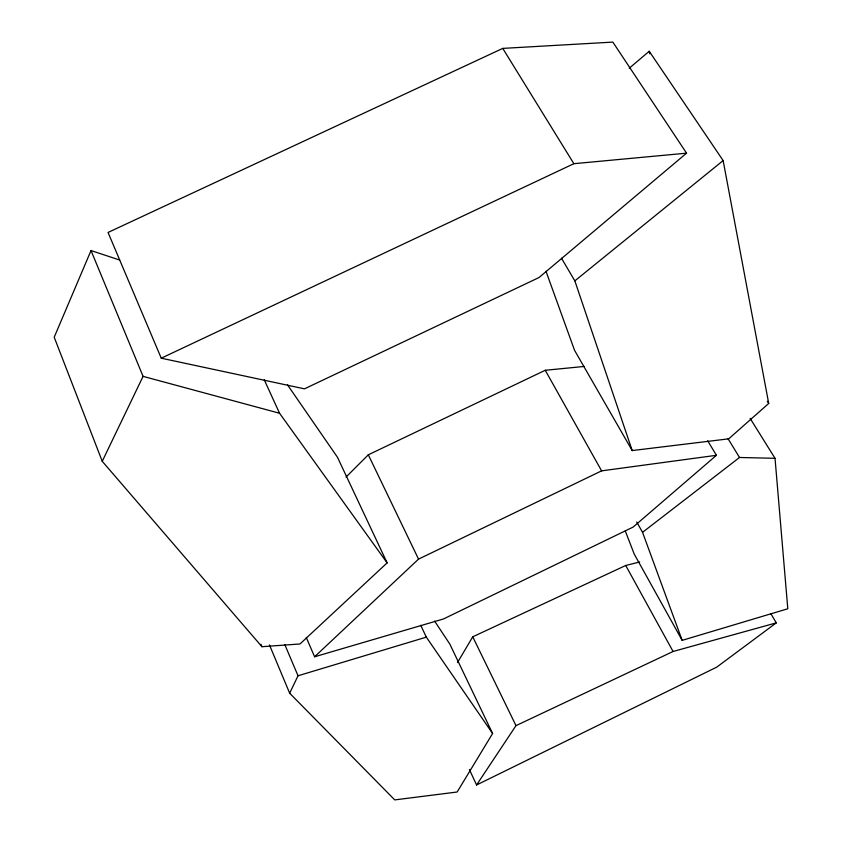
<?xml version="1.0" encoding="UTF-8"?>
<svg xmlns="http://www.w3.org/2000/svg" width="842" height="842" viewBox="0 0 842 842"><rect width="100%" height="100%" fill="white"/><g stroke="black" fill="none" stroke-linecap="round" stroke-linejoin="round"><path stroke-width="1.26" d="M119.669 260.031L91.02 250.558L54.204 337.221L102.24 461.3L261.946 646.709L299.984 643.972L387.131 562.877L337.474 457.269L287.469 384.815M289.669 693.208L298.026 675.779L426.315 637.141L492.602 733.498L457.153 792.006L394.751 799.9L289.669 693.208L269.472 644.961M102.24 461.3L143.077 376.363L91.02 250.558M457.49 662.57L472.741 636.805L625.722 565.477L639.699 561.982M469.404 769.556L476.583 784.976L515.999 725.636L673.074 651.487L776.282 622.869L770.998 613.913M346.02 477.088L368.312 454.806L545.248 370.269L584.274 366.449M306.277 637.51L314.603 656.781L418.537 559.12L601.609 470.857L716.437 455.301L707.669 440.766M629.248 68.223L649.224 51.267L723.141 160.58L768.714 403.455L728.709 438.84L632.205 450.565L574.549 350.304L545.984 271.261M716.437 455.301L633.11 527.081L443.513 618.944L314.603 656.781M686.556 153.17L538.996 277.544L304.488 388.846L161.243 358.187L108.05 232.455L502.758 48.394L612.839 42.1L686.556 153.17L573.876 163.695L161.243 358.187M632.205 450.565L574.844 280.87L723.141 160.58M682.167 640.362L642.541 532.333L739.518 457.48L775.029 458.311L787.796 608.766L682.167 640.362L634.215 554.057L625.269 530.923M776.282 622.869L716.71 667.159L476.583 784.976M143.077 376.363L279.544 413.243L387.131 562.877M434.577 621.049L449.796 644.025L492.602 733.498M767.304 401.245L768.714 403.455M750.117 418.358L775.029 458.311M502.758 48.394L573.876 163.695M727.92 438.503L739.518 457.48M561.488 258.241L574.844 280.87M636.741 522.019L642.541 532.333M545.248 370.269L601.609 470.857M625.722 565.477L673.074 651.487M472.741 636.805L515.999 725.636M368.312 454.806L418.537 559.12M420.737 625.322L426.315 637.141M264.262 379.816L279.544 413.243M284.796 644.583L298.026 675.779M260.936 644.277L261.946 646.709M649.224 51.267L649.803 53.825"/></g></svg>
